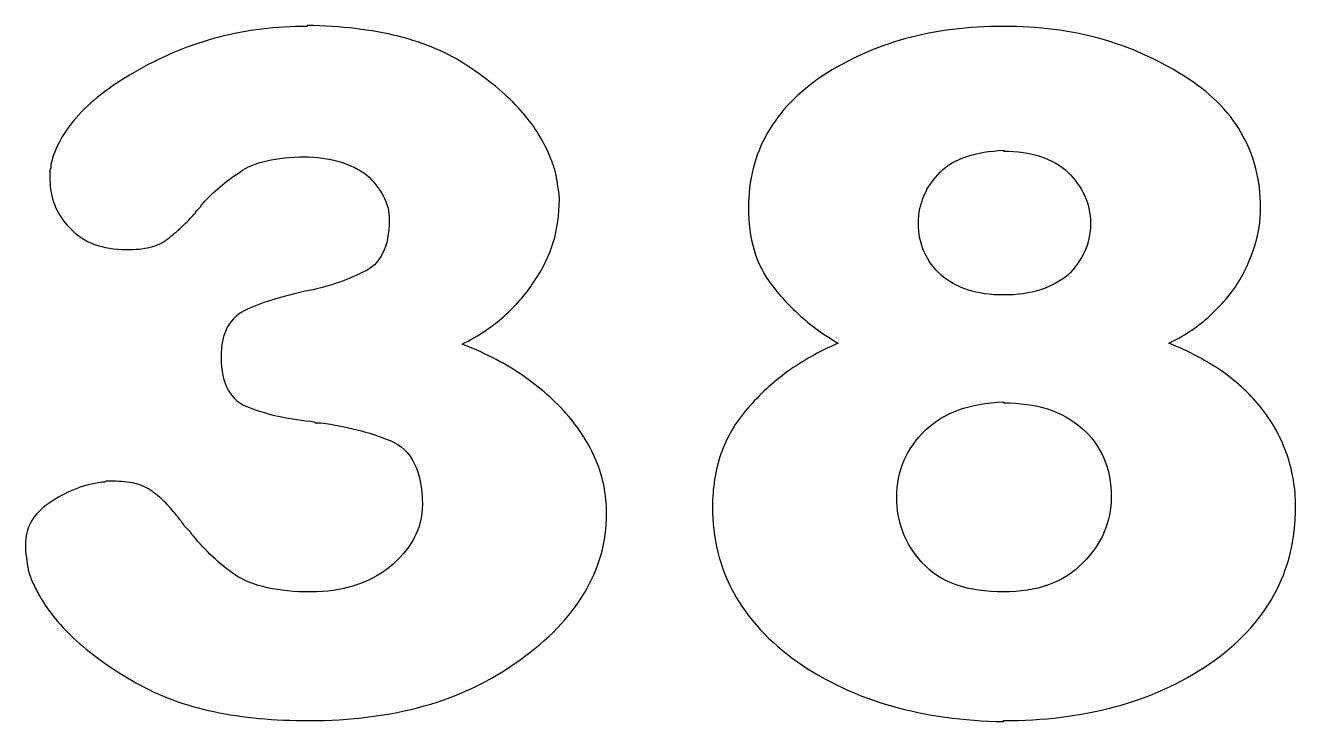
# Model space of a CAD drawing. Header units: millimetres. Extents: x -847 to 848, y -600 to 600.
# Drawn here: x -846.98 to -826.12, y 333.36 to 344.79 of the extents above; entities that cross this region are included whole.
import ezdxf

# ---------------------------------------------------------------- set-up
doc = ezdxf.new("R2010")
doc.units = ezdxf.units.MM
doc.header["$MEASUREMENT"] = 0

msp = doc.modelspace()

# ---------------------------------------------------------------- linework, layer by layer
at = {"color": 250}
for points, knots in [([(-842.3559, 344.7879), (-841.7971, 344.7775), (-841.2978, 344.718), (-840.858, 344.6094), (-840.858, 344.6094), (-840.4182, 344.5007), (-840.0379, 344.3377), (-839.7171, 344.1204), (-839.7171, 344.1204), (-839.386, 343.9031), (-839.1118, 343.678), (-838.8944, 343.4452), (-838.8944, 343.4452), (-838.6771, 343.2124), (-838.5116, 342.9666), (-838.3977, 342.7079), (-838.3977, 342.7079), (-838.3667, 342.6355), (-838.3382, 342.5656), (-838.3124, 342.4983), (-838.3124, 342.4983), (-838.2865, 342.4311), (-838.2684, 342.3664), (-838.258, 342.3043), (-838.258, 342.3043), (-838.258, 342.2836), (-838.2554, 342.2629), (-838.2503, 342.2422), (-838.2503, 342.2422), (-838.2451, 342.2215), (-838.2425, 342.2008), (-838.2425, 342.1801), (-838.2425, 342.1801), (-838.2322, 342.1388), (-838.2244, 342.0974), (-838.2192, 342.056), (-838.2192, 342.056), (-838.2141, 342.0146), (-838.2115, 341.9732), (-838.2115, 341.9318), (-838.2115, 341.9318), (-838.2115, 341.6834), (-838.2451, 341.448), (-838.3124, 341.2255), (-838.3124, 341.2255), (-838.3796, 341.003), (-838.4857, 340.7883), (-838.6306, 340.5814), (-838.6306, 340.5814), (-838.7651, 340.3744), (-838.9281, 340.1855), (-839.1195, 340.0148), (-839.1195, 340.0148), (-839.311, 339.8441), (-839.5412, 339.6914), (-839.8103, 339.5569), (-839.8103, 339.5569), (-839.4584, 339.4224), (-839.1428, 339.262), (-838.8634, 339.0757), (-838.8634, 339.0757), (-838.584, 338.8894), (-838.3305, 338.6721), (-838.1028, 338.4238), (-838.1028, 338.4238), (-837.8855, 338.1754), (-837.7199, 337.9141), (-837.6061, 337.6399), (-837.6061, 337.6399), (-837.4923, 337.3657), (-837.4354, 337.0785), (-837.4354, 336.7784), (-837.4354, 336.7784), (-837.4354, 336.3128), (-837.557, 335.8781), (-837.8001, 335.4746), (-837.8001, 335.4746), (-838.0433, 335.071), (-838.3977, 334.7036), (-838.8634, 334.3725), (-838.8634, 334.3725), (-839.3291, 334.031), (-839.8516, 333.78), (-840.4311, 333.6196), (-840.4311, 333.6196), (-841.0106, 333.4593), (-841.6419, 333.3791), (-842.3249, 333.3791), (-842.3249, 333.3791), (-842.894, 333.3791), (-843.414, 333.4282), (-843.8848, 333.5265), (-843.8848, 333.5265), (-844.3557, 333.6248), (-844.7825, 333.7826), (-845.1654, 333.9999), (-845.1654, 333.9999), (-845.5483, 334.2173), (-845.8717, 334.4449), (-846.1356, 334.6829), (-846.1356, 334.6829), (-846.3994, 334.9209), (-846.6038, 335.1693), (-846.7487, 335.428), (-846.7487, 335.428), (-846.7901, 335.5004), (-846.8263, 335.5703), (-846.8573, 335.6375), (-846.8573, 335.6375), (-846.8884, 335.7048), (-846.9142, 335.7746), (-846.9349, 335.8471), (-846.9349, 335.8471), (-846.9453, 335.9195), (-846.9556, 335.9894), (-846.966, 336.0566), (-846.966, 336.0566), (-846.9763, 336.1239), (-846.9815, 336.1937), (-846.9815, 336.2662), (-846.9815, 336.2662), (-846.9815, 336.4007), (-846.9505, 336.5249), (-846.8884, 336.6387), (-846.8884, 336.6387), (-846.8263, 336.7525), (-846.728, 336.856), (-846.5935, 336.9492), (-846.5935, 336.9492), (-846.4589, 337.0423), (-846.3192, 337.1173), (-846.1744, 337.1742), (-846.1744, 337.1742), (-846.0295, 337.2311), (-845.8794, 337.27), (-845.7242, 337.2907), (-845.7242, 337.2907), (-845.7139, 337.2907), (-845.7035, 337.2907), (-845.6932, 337.2907), (-845.6932, 337.2907), (-845.6828, 337.2907), (-845.6725, 337.2958), (-845.6621, 337.3062), (-845.6621, 337.3062), (-845.6621, 337.3062), (-845.657, 337.3062), (-845.6466, 337.3062), (-845.6466, 337.3062), (-845.6363, 337.3062), (-845.6259, 337.3062), (-845.6156, 337.3062), (-845.6156, 337.3062), (-845.6052, 337.3062), (-845.5949, 337.3062), (-845.5845, 337.3062), (-845.5845, 337.3062), (-845.5742, 337.3062), (-845.5638, 337.3062), (-845.5535, 337.3062), (-845.5535, 337.3062), (-845.5431, 337.3062), (-845.5328, 337.3062), (-845.5224, 337.3062), (-845.5224, 337.3062), (-845.5121, 337.3062), (-845.5017, 337.3062), (-845.4914, 337.3062), (-845.4914, 337.3062), (-845.3672, 337.3062), (-845.2508, 337.2907), (-845.1421, 337.2596), (-845.1421, 337.2596), (-845.0335, 337.2286), (-844.9429, 337.182), (-844.8705, 337.1199), (-844.8705, 337.1199), (-844.7877, 337.0578), (-844.7127, 336.9906), (-844.6454, 336.9181), (-844.6454, 336.9181), (-844.5782, 336.8457), (-844.5135, 336.7681), (-844.4514, 336.6853), (-844.4514, 336.6853), (-844.441, 336.6749), (-844.4307, 336.662), (-844.4203, 336.6465), (-844.4203, 336.6465), (-844.41, 336.631), (-844.3997, 336.618), (-844.3893, 336.6077), (-844.3893, 336.6077), (-844.379, 336.587), (-844.3686, 336.5715), (-844.3583, 336.5611), (-844.3583, 336.5611), (-844.3479, 336.5508), (-844.3376, 336.5404), (-844.3272, 336.5301), (-844.3272, 336.5301), (-844.3169, 336.5197), (-844.3065, 336.5094), (-844.2962, 336.499), (-844.2962, 336.499), (-844.2858, 336.4887), (-844.2755, 336.4783), (-844.2651, 336.468), (-844.2651, 336.468), (-844.2651, 336.4576), (-844.26, 336.4473), (-844.2496, 336.4369), (-844.2496, 336.4369), (-844.2393, 336.4266), (-844.2289, 336.4162), (-844.2186, 336.4059), (-844.2186, 336.4059), (-844.1254, 336.2921), (-844.0219, 336.1808), (-843.9081, 336.0722), (-843.9081, 336.0722), (-843.7943, 335.9635), (-843.6701, 335.8626), (-843.5356, 335.7695), (-843.5356, 335.7695), (-843.3907, 335.6763), (-843.2148, 335.6065), (-843.0078, 335.5599), (-843.0078, 335.5599), (-842.8009, 335.5134), (-842.5629, 335.4901), (-842.2938, 335.4901), (-842.2938, 335.4901), (-842.0351, 335.4901), (-841.7997, 335.5237), (-841.5875, 335.591), (-841.5875, 335.591), (-841.3754, 335.6582), (-841.1814, 335.7591), (-841.0055, 335.8937), (-841.0055, 335.8937), (-840.8295, 336.0385), (-840.695, 336.1963), (-840.6019, 336.3671), (-840.6019, 336.3671), (-840.5088, 336.5378), (-840.4622, 336.7267), (-840.4622, 336.9336), (-840.4622, 336.9336), (-840.4622, 337.2027), (-840.5062, 337.4252), (-840.5941, 337.6011), (-840.5941, 337.6011), (-840.6821, 337.777), (-840.814, 337.9012), (-840.9899, 337.9736), (-840.9899, 337.9736), (-841.1659, 338.0461), (-841.347, 338.1056), (-841.5332, 338.1521), (-841.5332, 338.1521), (-841.7195, 338.1987), (-841.9161, 338.2375), (-842.1231, 338.2685), (-842.1231, 338.2685), (-842.1334, 338.2685), (-842.1412, 338.2685), (-842.1463, 338.2685), (-842.1463, 338.2685), (-842.1515, 338.2685), (-842.1541, 338.2685), (-842.1541, 338.2685), (-842.1541, 338.2685), (-842.1645, 338.2685), (-842.1722, 338.2685), (-842.1774, 338.2685), (-842.1774, 338.2685), (-842.1826, 338.2685), (-842.1903, 338.2685), (-842.2007, 338.2685), (-842.2007, 338.2685), (-842.211, 338.2685), (-842.2188, 338.2685), (-842.224, 338.2685), (-842.224, 338.2685), (-842.2291, 338.2685), (-842.2317, 338.2737), (-842.2317, 338.2841), (-842.2317, 338.2841), (-842.4283, 338.3048), (-842.6172, 338.3332), (-842.7983, 338.3694), (-842.7983, 338.3694), (-842.9794, 338.4057), (-843.1475, 338.4548), (-843.3028, 338.5169), (-843.3028, 338.5169), (-843.458, 338.5686), (-843.5744, 338.6644), (-843.652, 338.8041), (-843.652, 338.8041), (-843.7296, 338.9438), (-843.7684, 339.1223), (-843.7684, 339.3396), (-843.7684, 339.3396), (-843.7684, 339.5465), (-843.7322, 339.7147), (-843.6598, 339.8441), (-843.6598, 339.8441), (-843.5873, 339.9734), (-843.4787, 340.0691), (-843.3338, 340.1312), (-843.3338, 340.1312), (-843.1993, 340.1933), (-843.0518, 340.2476), (-842.8914, 340.2942), (-842.8914, 340.2942), (-842.731, 340.3408), (-842.5629, 340.3847), (-842.3869, 340.4261), (-842.3869, 340.4261), (-842.211, 340.4572), (-842.0455, 340.4986), (-841.8902, 340.5503), (-841.8902, 340.5503), (-841.735, 340.6021), (-841.585, 340.6641), (-841.4401, 340.7366), (-841.4401, 340.7366), (-841.2952, 340.7987), (-841.1866, 340.9021), (-841.1141, 341.047), (-841.1141, 341.047), (-841.0417, 341.1919), (-841.0055, 341.373), (-841.0055, 341.5903), (-841.0055, 341.5903), (-841.0055, 341.7352), (-841.0391, 341.8697), (-841.1064, 341.9939), (-841.1064, 341.9939), (-841.1736, 342.1181), (-841.2642, 342.2319), (-841.378, 342.3354), (-841.378, 342.3354), (-841.5022, 342.4285), (-841.6522, 342.5009), (-841.8281, 342.5527), (-841.8281, 342.5527), (-842.0041, 342.6044), (-842.1955, 342.6303), (-842.4025, 342.6303), (-842.4025, 342.6303), (-842.6301, 342.6303), (-842.8345, 342.6096), (-843.0156, 342.5682), (-843.0156, 342.5682), (-843.1967, 342.5268), (-843.3441, 342.4647), (-843.458, 342.3819), (-843.458, 342.3819), (-843.5718, 342.3095), (-843.6805, 342.2293), (-843.7839, 342.1413), (-843.7839, 342.1413), (-843.8874, 342.0534), (-843.9806, 341.9628), (-844.0633, 341.8697), (-844.0633, 341.8697), (-844.0737, 341.8594), (-844.0814, 341.8516), (-844.0866, 341.8464), (-844.0866, 341.8464), (-844.0918, 341.8412), (-844.0944, 341.8335), (-844.0944, 341.8231), (-844.0944, 341.8231), (-844.1047, 341.8128), (-844.1125, 341.805), (-844.1177, 341.7998), (-844.1177, 341.7998), (-844.1228, 341.7947), (-844.1306, 341.7869), (-844.1409, 341.7766), (-844.1409, 341.7766), (-844.1513, 341.7662), (-844.1616, 341.7559), (-844.172, 341.7455), (-844.172, 341.7455), (-844.1823, 341.7352), (-844.1875, 341.7248), (-844.1875, 341.7145), (-844.1875, 341.7145), (-844.26, 341.6317), (-844.335, 341.5541), (-844.4126, 341.4816), (-844.4126, 341.4816), (-844.4902, 341.4092), (-844.5704, 341.3419), (-844.6532, 341.2799), (-844.6532, 341.2799), (-844.7256, 341.2178), (-844.8188, 341.1738), (-844.9326, 341.1479), (-844.9326, 341.1479), (-845.0464, 341.122), (-845.1758, 341.1091), (-845.3206, 341.1091), (-845.3206, 341.1091), (-845.5173, 341.1091), (-845.6932, 341.1376), (-845.8484, 341.1945), (-845.8484, 341.1945), (-846.0036, 341.2514), (-846.1381, 341.3419), (-846.252, 341.4661), (-846.252, 341.4661), (-846.3658, 341.58), (-846.4486, 341.7041), (-846.5003, 341.8387), (-846.5003, 341.8387), (-846.5521, 341.9732), (-846.5779, 342.1129), (-846.5779, 342.2578), (-846.5779, 342.2578), (-846.5779, 342.2785), (-846.5779, 342.2991), (-846.5779, 342.3198), (-846.5779, 342.3198), (-846.5779, 342.3405), (-846.5779, 342.3612), (-846.5779, 342.3819), (-846.5779, 342.3819), (-846.5779, 342.3923), (-846.5779, 342.4026), (-846.5779, 342.413), (-846.5779, 342.413), (-846.5779, 342.4233), (-846.5728, 342.4337), (-846.5624, 342.444), (-846.5624, 342.444), (-846.5624, 342.4544), (-846.5624, 342.4647), (-846.5624, 342.4751), (-846.5624, 342.4751), (-846.5624, 342.4854), (-846.5624, 342.4958), (-846.5624, 342.5061), (-846.5624, 342.5061), (-846.5003, 342.7855), (-846.3477, 343.0571), (-846.1045, 343.321), (-846.1045, 343.321), (-845.8613, 343.5849), (-845.5328, 343.8307), (-845.1188, 344.0583), (-845.1188, 344.0583), (-844.7049, 344.2963), (-844.2677, 344.4748), (-843.8072, 344.5938), (-843.8072, 344.5938), (-843.3467, 344.7128), (-842.863, 344.7724), (-842.3559, 344.7724), (-842.3559, 344.7724), (-842.3559, 344.7724), (-842.3559, 344.7879), (-842.3559, 344.7879)], [0, 0, 0, 0, 0.008547, 0.008547, 0.008547, 0.008547, 0.017094, 0.017094, 0.017094, 0.017094, 0.025641, 0.025641, 0.025641, 0.025641, 0.034188, 0.034188, 0.034188, 0.034188, 0.042735, 0.042735, 0.042735, 0.042735, 0.0512821, 0.0512821, 0.0512821, 0.0512821, 0.0598291, 0.0598291, 0.0598291, 0.0598291, 0.0683761, 0.0683761, 0.0683761, 0.0683761, 0.0769231, 0.0769231, 0.0769231, 0.0769231, 0.0854701, 0.0854701, 0.0854701, 0.0854701, 0.0940171, 0.0940171, 0.0940171, 0.0940171, 0.1025641, 0.1025641, 0.1025641, 0.1025641, 0.1111111, 0.1111111, 0.1111111, 0.1111111, 0.1196581, 0.1196581, 0.1196581, 0.1196581, 0.1282051, 0.1282051, 0.1282051, 0.1282051, 0.1367521, 0.1367521, 0.1367521, 0.1367521, 0.1452991, 0.1452991, 0.1452991, 0.1452991, 0.1538462, 0.1538462, 0.1538462, 0.1538462, 0.1623932, 0.1623932, 0.1623932, 0.1623932, 0.1709402, 0.1709402, 0.1709402, 0.1709402, 0.1794872, 0.1794872, 0.1794872, 0.1794872, 0.1880342, 0.1880342, 0.1880342, 0.1880342, 0.1965812, 0.1965812, 0.1965812, 0.1965812, 0.2051282, 0.2051282, 0.2051282, 0.2051282, 0.2136752, 0.2136752, 0.2136752, 0.2136752, 0.2222222, 0.2222222, 0.2222222, 0.2222222, 0.2307692, 0.2307692, 0.2307692, 0.2307692, 0.2393162, 0.2393162, 0.2393162, 0.2393162, 0.2478632, 0.2478632, 0.2478632, 0.2478632, 0.2564103, 0.2564103, 0.2564103, 0.2564103, 0.2649573, 0.2649573, 0.2649573, 0.2649573, 0.2735043, 0.2735043, 0.2735043, 0.2735043, 0.2820513, 0.2820513, 0.2820513, 0.2820513, 0.2905983, 0.2905983, 0.2905983, 0.2905983, 0.2991453, 0.2991453, 0.2991453, 0.2991453, 0.3076923, 0.3076923, 0.3076923, 0.3076923, 0.3162393, 0.3162393, 0.3162393, 0.3162393, 0.3247863, 0.3247863, 0.3247863, 0.3247863, 0.3333333, 0.3333333, 0.3333333, 0.3333333, 0.3418803, 0.3418803, 0.3418803, 0.3418803, 0.3504274, 0.3504274, 0.3504274, 0.3504274, 0.3589744, 0.3589744, 0.3589744, 0.3589744, 0.3675214, 0.3675214, 0.3675214, 0.3675214, 0.3760684, 0.3760684, 0.3760684, 0.3760684, 0.3846154, 0.3846154, 0.3846154, 0.3846154, 0.3931624, 0.3931624, 0.3931624, 0.3931624, 0.4017094, 0.4017094, 0.4017094, 0.4017094, 0.4102564, 0.4102564, 0.4102564, 0.4102564, 0.4188034, 0.4188034, 0.4188034, 0.4188034, 0.4273504, 0.4273504, 0.4273504, 0.4273504, 0.4358974, 0.4358974, 0.4358974, 0.4358974, 0.4444444, 0.4444444, 0.4444444, 0.4444444, 0.4529915, 0.4529915, 0.4529915, 0.4529915, 0.4615385, 0.4615385, 0.4615385, 0.4615385, 0.4700855, 0.4700855, 0.4700855, 0.4700855, 0.4786325, 0.4786325, 0.4786325, 0.4786325, 0.4871795, 0.4871795, 0.4871795, 0.4871795, 0.4957265, 0.4957265, 0.4957265, 0.4957265, 0.5042735, 0.5042735, 0.5042735, 0.5042735, 0.5128205, 0.5128205, 0.5128205, 0.5128205, 0.5213675, 0.5213675, 0.5213675, 0.5213675, 0.5299145, 0.5299145, 0.5299145, 0.5299145, 0.5384615, 0.5384615, 0.5384615, 0.5384615, 0.5470085, 0.5470085, 0.5470085, 0.5470085, 0.5555556, 0.5555556, 0.5555556, 0.5555556, 0.5641026, 0.5641026, 0.5641026, 0.5641026, 0.5726496, 0.5726496, 0.5726496, 0.5726496, 0.5811966, 0.5811966, 0.5811966, 0.5811966, 0.5897436, 0.5897436, 0.5897436, 0.5897436, 0.5982906, 0.5982906, 0.5982906, 0.5982906, 0.6068376, 0.6068376, 0.6068376, 0.6068376, 0.6153846, 0.6153846, 0.6153846, 0.6153846, 0.6239316, 0.6239316, 0.6239316, 0.6239316, 0.6324786, 0.6324786, 0.6324786, 0.6324786, 0.6410256, 0.6410256, 0.6410256, 0.6410256, 0.6495726, 0.6495726, 0.6495726, 0.6495726, 0.6581197, 0.6581197, 0.6581197, 0.6581197, 0.6666667, 0.6666667, 0.6666667, 0.6666667, 0.6752137, 0.6752137, 0.6752137, 0.6752137, 0.6837607, 0.6837607, 0.6837607, 0.6837607, 0.6923077, 0.6923077, 0.6923077, 0.6923077, 0.7008547, 0.7008547, 0.7008547, 0.7008547, 0.7094017, 0.7094017, 0.7094017, 0.7094017, 0.7179487, 0.7179487, 0.7179487, 0.7179487, 0.7264957, 0.7264957, 0.7264957, 0.7264957, 0.7350427, 0.7350427, 0.7350427, 0.7350427, 0.7435897, 0.7435897, 0.7435897, 0.7435897, 0.7521368, 0.7521368, 0.7521368, 0.7521368, 0.7606838, 0.7606838, 0.7606838, 0.7606838, 0.7692308, 0.7692308, 0.7692308, 0.7692308, 0.7777778, 0.7777778, 0.7777778, 0.7777778, 0.7863248, 0.7863248, 0.7863248, 0.7863248, 0.7948718, 0.7948718, 0.7948718, 0.7948718, 0.8034188, 0.8034188, 0.8034188, 0.8034188, 0.8119658, 0.8119658, 0.8119658, 0.8119658, 0.8205128, 0.8205128, 0.8205128, 0.8205128, 0.8290598, 0.8290598, 0.8290598, 0.8290598, 0.8376068, 0.8376068, 0.8376068, 0.8376068, 0.8461538, 0.8461538, 0.8461538, 0.8461538, 0.8547009, 0.8547009, 0.8547009, 0.8547009, 0.8632479, 0.8632479, 0.8632479, 0.8632479, 0.8717949, 0.8717949, 0.8717949, 0.8717949, 0.8803419, 0.8803419, 0.8803419, 0.8803419, 0.8888889, 0.8888889, 0.8888889, 0.8888889, 0.8974359, 0.8974359, 0.8974359, 0.8974359, 0.9059829, 0.9059829, 0.9059829, 0.9059829, 0.9145299, 0.9145299, 0.9145299, 0.9145299, 0.9230769, 0.9230769, 0.9230769, 0.9230769, 0.9316239, 0.9316239, 0.9316239, 0.9316239, 0.9401709, 0.9401709, 0.9401709, 0.9401709, 0.9487179, 0.9487179, 0.9487179, 0.9487179, 0.957265, 0.957265, 0.957265, 0.957265, 0.965812, 0.965812, 0.965812, 0.965812, 0.974359, 0.974359, 0.974359, 0.974359, 0.982906, 0.982906, 0.982906, 0.982906, 0.991453, 0.991453, 0.991453, 0.991453, 1, 1, 1, 1]), ([(-830.9161, 333.3635), (-831.5783, 333.3739), (-832.1915, 333.4593), (-832.7554, 333.6196), (-832.7554, 333.6196), (-833.3194, 333.78), (-833.8342, 334.0206), (-834.2999, 334.3414), (-834.2999, 334.3414), (-834.7656, 334.6726), (-835.1148, 335.0503), (-835.3476, 335.4746), (-835.3476, 335.4746), (-835.5805, 335.8988), (-835.6969, 336.3697), (-835.6969, 336.8871), (-835.6969, 336.8871), (-835.6969, 337.1975), (-835.6503, 337.4873), (-835.5572, 337.7563), (-835.5572, 337.7563), (-835.4641, 338.0254), (-835.3192, 338.2737), (-835.1226, 338.5014), (-835.1226, 338.5014), (-834.926, 338.729), (-834.7061, 338.9308), (-834.4629, 339.1067), (-834.4629, 339.1067), (-834.2197, 339.2827), (-833.9429, 339.4379), (-833.6324, 339.5724), (-833.6324, 339.5724), (-833.8601, 339.7069), (-834.0619, 339.8518), (-834.2378, 340.007), (-834.2378, 340.007), (-834.4137, 340.1623), (-834.5741, 340.333), (-834.719, 340.5193), (-834.719, 340.5193), (-834.8535, 340.6952), (-834.9518, 340.8892), (-835.0139, 341.1013), (-835.0139, 341.1013), (-835.076, 341.3135), (-835.107, 341.5437), (-835.107, 341.7921), (-835.107, 341.7921), (-835.107, 342.2474), (-835.0036, 342.6562), (-834.7966, 343.0183), (-834.7966, 343.0183), (-834.5896, 343.3805), (-834.2844, 343.6961), (-833.8808, 343.9652), (-833.8808, 343.9652), (-833.4669, 344.2342), (-833.0141, 344.436), (-832.5226, 344.5706), (-832.5226, 344.5706), (-832.0311, 344.7051), (-831.4955, 344.7724), (-830.9161, 344.7724), (-830.9161, 344.7724), (-830.3469, 344.7724), (-829.8192, 344.7051), (-829.3328, 344.5706), (-829.3328, 344.5706), (-828.8464, 344.436), (-828.3911, 344.2342), (-827.9668, 343.9652), (-827.9668, 343.9652), (-827.5426, 343.7065), (-827.2244, 343.3935), (-827.0122, 343.0261), (-827.0122, 343.0261), (-826.8001, 342.6587), (-826.694, 342.2474), (-826.694, 341.7921), (-826.694, 341.7921), (-826.694, 341.5748), (-826.7276, 341.3626), (-826.7949, 341.1557), (-826.7949, 341.1557), (-826.8622, 340.9487), (-826.9579, 340.7418), (-827.0821, 340.5348), (-827.0821, 340.5348), (-827.2166, 340.3382), (-827.377, 340.1571), (-827.5633, 339.9915), (-827.5633, 339.9915), (-827.7495, 339.8259), (-827.9617, 339.6862), (-828.1997, 339.5724), (-828.1997, 339.5724), (-827.8685, 339.4379), (-827.5762, 339.2827), (-827.3227, 339.1067), (-827.3227, 339.1067), (-827.0691, 338.9308), (-826.8492, 338.7239), (-826.663, 338.4859), (-826.663, 338.4859), (-826.4871, 338.2582), (-826.3525, 338.0098), (-826.2594, 337.7408), (-826.2594, 337.7408), (-826.1663, 337.4717), (-826.1197, 337.1872), (-826.1197, 336.8871), (-826.1197, 336.8871), (-826.1197, 336.349), (-826.2387, 335.8652), (-826.4767, 335.4357), (-826.4767, 335.4357), (-826.7147, 335.0063), (-827.0665, 334.6312), (-827.5322, 334.3104), (-827.5322, 334.3104), (-828.0082, 333.9896), (-828.5282, 333.7542), (-829.0922, 333.6041), (-829.0922, 333.6041), (-829.6562, 333.4541), (-830.2641, 333.3791), (-830.9161, 333.3791), (-830.9161, 333.3791), (-830.9161, 333.3791), (-830.9161, 333.3635), (-830.9161, 333.3635)], [0, 0, 0, 0, 0.030303, 0.030303, 0.030303, 0.030303, 0.0606061, 0.0606061, 0.0606061, 0.0606061, 0.0909091, 0.0909091, 0.0909091, 0.0909091, 0.1212121, 0.1212121, 0.1212121, 0.1212121, 0.1515152, 0.1515152, 0.1515152, 0.1515152, 0.1818182, 0.1818182, 0.1818182, 0.1818182, 0.2121212, 0.2121212, 0.2121212, 0.2121212, 0.2424242, 0.2424242, 0.2424242, 0.2424242, 0.2727273, 0.2727273, 0.2727273, 0.2727273, 0.3030303, 0.3030303, 0.3030303, 0.3030303, 0.3333333, 0.3333333, 0.3333333, 0.3333333, 0.3636364, 0.3636364, 0.3636364, 0.3636364, 0.3939394, 0.3939394, 0.3939394, 0.3939394, 0.4242424, 0.4242424, 0.4242424, 0.4242424, 0.4545455, 0.4545455, 0.4545455, 0.4545455, 0.4848485, 0.4848485, 0.4848485, 0.4848485, 0.5151515, 0.5151515, 0.5151515, 0.5151515, 0.5454545, 0.5454545, 0.5454545, 0.5454545, 0.5757576, 0.5757576, 0.5757576, 0.5757576, 0.6060606, 0.6060606, 0.6060606, 0.6060606, 0.6363636, 0.6363636, 0.6363636, 0.6363636, 0.6666667, 0.6666667, 0.6666667, 0.6666667, 0.6969697, 0.6969697, 0.6969697, 0.6969697, 0.7272727, 0.7272727, 0.7272727, 0.7272727, 0.7575758, 0.7575758, 0.7575758, 0.7575758, 0.7878788, 0.7878788, 0.7878788, 0.7878788, 0.8181818, 0.8181818, 0.8181818, 0.8181818, 0.8484848, 0.8484848, 0.8484848, 0.8484848, 0.8787879, 0.8787879, 0.8787879, 0.8787879, 0.9090909, 0.9090909, 0.9090909, 0.9090909, 0.9393939, 0.9393939, 0.9393939, 0.9393939, 0.969697, 0.969697, 0.969697, 0.969697, 1, 1, 1, 1]), ([(-830.9161, 342.7389), (-831.1437, 342.7286), (-831.3455, 342.695), (-831.5214, 342.638), (-831.5214, 342.638), (-831.6973, 342.5811), (-831.8422, 342.4958), (-831.956, 342.3819), (-831.956, 342.3819), (-832.0699, 342.2681), (-832.1578, 342.1413), (-832.2199, 342.0016), (-832.2199, 342.0016), (-832.282, 341.8619), (-832.3131, 341.7093), (-832.3131, 341.5437), (-832.3131, 341.5437), (-832.3131, 341.3678), (-832.282, 341.21), (-832.2199, 341.0703), (-832.2199, 341.0703), (-832.1578, 340.9306), (-832.0647, 340.8038), (-831.9405, 340.69), (-831.9405, 340.69), (-831.8267, 340.5865), (-831.6818, 340.5063), (-831.5059, 340.4494), (-831.5059, 340.4494), (-831.33, 340.3925), (-831.1334, 340.364), (-830.9161, 340.364), (-830.9161, 340.364), (-830.6884, 340.364), (-830.4866, 340.3925), (-830.3107, 340.4494), (-830.3107, 340.4494), (-830.1348, 340.5063), (-829.9847, 340.5865), (-829.8605, 340.69), (-829.8605, 340.69), (-829.7467, 340.8038), (-829.6562, 340.9306), (-829.5889, 341.0703), (-829.5889, 341.0703), (-829.5216, 341.21), (-829.488, 341.3678), (-829.488, 341.5437), (-829.488, 341.5437), (-829.488, 341.7093), (-829.5216, 341.8619), (-829.5889, 342.0016), (-829.5889, 342.0016), (-829.6562, 342.1413), (-829.7467, 342.2681), (-829.8605, 342.3819), (-829.8605, 342.3819), (-829.9847, 342.4958), (-830.1348, 342.5811), (-830.3107, 342.638), (-830.3107, 342.638), (-830.4866, 342.695), (-830.6884, 342.7234), (-830.9161, 342.7234), (-830.9161, 342.7234), (-830.9161, 342.7234), (-830.9161, 342.7389), (-830.9161, 342.7389)], [0, 0, 0, 0, 0.0588235, 0.0588235, 0.0588235, 0.0588235, 0.1176471, 0.1176471, 0.1176471, 0.1176471, 0.1764706, 0.1764706, 0.1764706, 0.1764706, 0.2352941, 0.2352941, 0.2352941, 0.2352941, 0.2941176, 0.2941176, 0.2941176, 0.2941176, 0.3529412, 0.3529412, 0.3529412, 0.3529412, 0.4117647, 0.4117647, 0.4117647, 0.4117647, 0.4705882, 0.4705882, 0.4705882, 0.4705882, 0.5294118, 0.5294118, 0.5294118, 0.5294118, 0.5882353, 0.5882353, 0.5882353, 0.5882353, 0.6470588, 0.6470588, 0.6470588, 0.6470588, 0.7058824, 0.7058824, 0.7058824, 0.7058824, 0.7647059, 0.7647059, 0.7647059, 0.7647059, 0.8235294, 0.8235294, 0.8235294, 0.8235294, 0.8823529, 0.8823529, 0.8823529, 0.8823529, 0.9411765, 0.9411765, 0.9411765, 0.9411765, 1, 1, 1, 1]), ([(-830.9161, 338.61), (-831.1955, 338.5997), (-831.4412, 338.5557), (-831.6534, 338.4781), (-831.6534, 338.4781), (-831.8655, 338.4005), (-832.0492, 338.2892), (-832.2044, 338.1444), (-832.2044, 338.1444), (-832.3596, 337.9891), (-832.476, 337.821), (-832.5536, 337.6399), (-832.5536, 337.6399), (-832.6313, 337.4588), (-832.6701, 337.2596), (-832.6701, 337.0423), (-832.6701, 337.0423), (-832.6701, 336.8457), (-832.6364, 336.6568), (-832.5692, 336.4757), (-832.5692, 336.4757), (-832.5019, 336.2946), (-832.3958, 336.1265), (-832.251, 335.9713), (-832.251, 335.9713), (-832.1061, 335.8057), (-831.9198, 335.6841), (-831.6922, 335.6065), (-831.6922, 335.6065), (-831.4645, 335.5289), (-831.2058, 335.4901), (-830.9161, 335.4901), (-830.9161, 335.4901), (-830.647, 335.4901), (-830.4012, 335.5289), (-830.1787, 335.6065), (-830.1787, 335.6065), (-829.9563, 335.6841), (-829.7674, 335.8057), (-829.6122, 335.9713), (-829.6122, 335.9713), (-829.457, 336.1265), (-829.3405, 336.2946), (-829.2629, 336.4757), (-829.2629, 336.4757), (-829.1853, 336.6568), (-829.1465, 336.8457), (-829.1465, 337.0423), (-829.1465, 337.0423), (-829.1465, 337.2803), (-829.1879, 337.495), (-829.2707, 337.6865), (-829.2707, 337.6865), (-829.3535, 337.8779), (-829.4725, 338.0409), (-829.6277, 338.1754), (-829.6277, 338.1754), (-829.7933, 338.3203), (-829.9821, 338.4264), (-830.1943, 338.4936), (-830.1943, 338.4936), (-830.4064, 338.5609), (-830.647, 338.5945), (-830.9161, 338.5945), (-830.9161, 338.5945), (-830.9161, 338.5945), (-830.9161, 338.61), (-830.9161, 338.61)], [0, 0, 0, 0, 0.0588235, 0.0588235, 0.0588235, 0.0588235, 0.1176471, 0.1176471, 0.1176471, 0.1176471, 0.1764706, 0.1764706, 0.1764706, 0.1764706, 0.2352941, 0.2352941, 0.2352941, 0.2352941, 0.2941176, 0.2941176, 0.2941176, 0.2941176, 0.3529412, 0.3529412, 0.3529412, 0.3529412, 0.4117647, 0.4117647, 0.4117647, 0.4117647, 0.4705882, 0.4705882, 0.4705882, 0.4705882, 0.5294118, 0.5294118, 0.5294118, 0.5294118, 0.5882353, 0.5882353, 0.5882353, 0.5882353, 0.6470588, 0.6470588, 0.6470588, 0.6470588, 0.7058824, 0.7058824, 0.7058824, 0.7058824, 0.7647059, 0.7647059, 0.7647059, 0.7647059, 0.8235294, 0.8235294, 0.8235294, 0.8235294, 0.8823529, 0.8823529, 0.8823529, 0.8823529, 0.9411765, 0.9411765, 0.9411765, 0.9411765, 1, 1, 1, 1])]:
    msp.add_open_spline(points, degree=3, knots=knots, dxfattribs=at)
at = {"color": 250, "lineweight": 5}
for points, knots in [([(-842.3559, 344.7879), (-841.7971, 344.7775), (-841.2978, 344.718), (-840.858, 344.6094), (-840.858, 344.6094), (-840.4182, 344.5007), (-840.0379, 344.3377), (-839.7171, 344.1204), (-839.7171, 344.1204), (-839.386, 343.9031), (-839.1118, 343.678), (-838.8944, 343.4452), (-838.8944, 343.4452), (-838.6771, 343.2124), (-838.5116, 342.9666), (-838.3977, 342.7079), (-838.3977, 342.7079), (-838.3667, 342.6355), (-838.3382, 342.5656), (-838.3124, 342.4983), (-838.3124, 342.4983), (-838.2865, 342.4311), (-838.2684, 342.3664), (-838.258, 342.3043), (-838.258, 342.3043), (-838.258, 342.2836), (-838.2554, 342.2629), (-838.2503, 342.2422), (-838.2503, 342.2422), (-838.2451, 342.2215), (-838.2425, 342.2008), (-838.2425, 342.1801), (-838.2425, 342.1801), (-838.2322, 342.1388), (-838.2244, 342.0974), (-838.2192, 342.056), (-838.2192, 342.056), (-838.2141, 342.0146), (-838.2115, 341.9732), (-838.2115, 341.9318), (-838.2115, 341.9318), (-838.2115, 341.6834), (-838.2451, 341.448), (-838.3124, 341.2255), (-838.3124, 341.2255), (-838.3796, 341.003), (-838.4857, 340.7883), (-838.6306, 340.5814), (-838.6306, 340.5814), (-838.7651, 340.3744), (-838.9281, 340.1855), (-839.1195, 340.0148), (-839.1195, 340.0148), (-839.311, 339.8441), (-839.5412, 339.6914), (-839.8103, 339.5569), (-839.8103, 339.5569), (-839.4584, 339.4224), (-839.1428, 339.262), (-838.8634, 339.0757), (-838.8634, 339.0757), (-838.584, 338.8894), (-838.3305, 338.6721), (-838.1028, 338.4238), (-838.1028, 338.4238), (-837.8855, 338.1754), (-837.7199, 337.9141), (-837.6061, 337.6399), (-837.6061, 337.6399), (-837.4923, 337.3657), (-837.4354, 337.0785), (-837.4354, 336.7784), (-837.4354, 336.7784), (-837.4354, 336.3128), (-837.557, 335.8781), (-837.8001, 335.4746), (-837.8001, 335.4746), (-838.0433, 335.071), (-838.3977, 334.7036), (-838.8634, 334.3725), (-838.8634, 334.3725), (-839.3291, 334.031), (-839.8516, 333.78), (-840.4311, 333.6196), (-840.4311, 333.6196), (-841.0106, 333.4593), (-841.6419, 333.3791), (-842.3249, 333.3791), (-842.3249, 333.3791), (-842.894, 333.3791), (-843.414, 333.4282), (-843.8848, 333.5265), (-843.8848, 333.5265), (-844.3557, 333.6248), (-844.7825, 333.7826), (-845.1654, 333.9999), (-845.1654, 333.9999), (-845.5483, 334.2173), (-845.8717, 334.4449), (-846.1356, 334.6829), (-846.1356, 334.6829), (-846.3994, 334.9209), (-846.6038, 335.1693), (-846.7487, 335.428), (-846.7487, 335.428), (-846.7901, 335.5004), (-846.8263, 335.5703), (-846.8573, 335.6375), (-846.8573, 335.6375), (-846.8884, 335.7048), (-846.9142, 335.7746), (-846.9349, 335.8471), (-846.9349, 335.8471), (-846.9453, 335.9195), (-846.9556, 335.9894), (-846.966, 336.0566), (-846.966, 336.0566), (-846.9763, 336.1239), (-846.9815, 336.1937), (-846.9815, 336.2662), (-846.9815, 336.2662), (-846.9815, 336.4007), (-846.9505, 336.5249), (-846.8884, 336.6387), (-846.8884, 336.6387), (-846.8263, 336.7525), (-846.728, 336.856), (-846.5935, 336.9492), (-846.5935, 336.9492), (-846.4589, 337.0423), (-846.3192, 337.1173), (-846.1744, 337.1742), (-846.1744, 337.1742), (-846.0295, 337.2311), (-845.8794, 337.27), (-845.7242, 337.2907), (-845.7242, 337.2907), (-845.7139, 337.2907), (-845.7035, 337.2907), (-845.6932, 337.2907), (-845.6932, 337.2907), (-845.6828, 337.2907), (-845.6725, 337.2958), (-845.6621, 337.3062), (-845.6621, 337.3062), (-845.6621, 337.3062), (-845.657, 337.3062), (-845.6466, 337.3062), (-845.6466, 337.3062), (-845.6363, 337.3062), (-845.6259, 337.3062), (-845.6156, 337.3062), (-845.6156, 337.3062), (-845.6052, 337.3062), (-845.5949, 337.3062), (-845.5845, 337.3062), (-845.5845, 337.3062), (-845.5742, 337.3062), (-845.5638, 337.3062), (-845.5535, 337.3062), (-845.5535, 337.3062), (-845.5431, 337.3062), (-845.5328, 337.3062), (-845.5224, 337.3062), (-845.5224, 337.3062), (-845.5121, 337.3062), (-845.5017, 337.3062), (-845.4914, 337.3062), (-845.4914, 337.3062), (-845.3672, 337.3062), (-845.2508, 337.2907), (-845.1421, 337.2596), (-845.1421, 337.2596), (-845.0335, 337.2286), (-844.9429, 337.182), (-844.8705, 337.1199), (-844.8705, 337.1199), (-844.7877, 337.0578), (-844.7127, 336.9906), (-844.6454, 336.9181), (-844.6454, 336.9181), (-844.5782, 336.8457), (-844.5135, 336.7681), (-844.4514, 336.6853), (-844.4514, 336.6853), (-844.441, 336.6749), (-844.4307, 336.662), (-844.4203, 336.6465), (-844.4203, 336.6465), (-844.41, 336.631), (-844.3997, 336.618), (-844.3893, 336.6077), (-844.3893, 336.6077), (-844.379, 336.587), (-844.3686, 336.5715), (-844.3583, 336.5611), (-844.3583, 336.5611), (-844.3479, 336.5508), (-844.3376, 336.5404), (-844.3272, 336.5301), (-844.3272, 336.5301), (-844.3169, 336.5197), (-844.3065, 336.5094), (-844.2962, 336.499), (-844.2962, 336.499), (-844.2858, 336.4887), (-844.2755, 336.4783), (-844.2651, 336.468), (-844.2651, 336.468), (-844.2651, 336.4576), (-844.26, 336.4473), (-844.2496, 336.4369), (-844.2496, 336.4369), (-844.2393, 336.4266), (-844.2289, 336.4162), (-844.2186, 336.4059), (-844.2186, 336.4059), (-844.1254, 336.2921), (-844.0219, 336.1808), (-843.9081, 336.0722), (-843.9081, 336.0722), (-843.7943, 335.9635), (-843.6701, 335.8626), (-843.5356, 335.7695), (-843.5356, 335.7695), (-843.3907, 335.6763), (-843.2148, 335.6065), (-843.0078, 335.5599), (-843.0078, 335.5599), (-842.8009, 335.5134), (-842.5629, 335.4901), (-842.2938, 335.4901), (-842.2938, 335.4901), (-842.0351, 335.4901), (-841.7997, 335.5237), (-841.5875, 335.591), (-841.5875, 335.591), (-841.3754, 335.6582), (-841.1814, 335.7591), (-841.0055, 335.8937), (-841.0055, 335.8937), (-840.8295, 336.0385), (-840.695, 336.1963), (-840.6019, 336.3671), (-840.6019, 336.3671), (-840.5088, 336.5378), (-840.4622, 336.7267), (-840.4622, 336.9336), (-840.4622, 336.9336), (-840.4622, 337.2027), (-840.5062, 337.4252), (-840.5941, 337.6011), (-840.5941, 337.6011), (-840.6821, 337.777), (-840.814, 337.9012), (-840.9899, 337.9736), (-840.9899, 337.9736), (-841.1659, 338.0461), (-841.347, 338.1056), (-841.5332, 338.1521), (-841.5332, 338.1521), (-841.7195, 338.1987), (-841.9161, 338.2375), (-842.1231, 338.2685), (-842.1231, 338.2685), (-842.1334, 338.2685), (-842.1412, 338.2685), (-842.1463, 338.2685), (-842.1463, 338.2685), (-842.1515, 338.2685), (-842.1541, 338.2685), (-842.1541, 338.2685), (-842.1541, 338.2685), (-842.1645, 338.2685), (-842.1722, 338.2685), (-842.1774, 338.2685), (-842.1774, 338.2685), (-842.1826, 338.2685), (-842.1903, 338.2685), (-842.2007, 338.2685), (-842.2007, 338.2685), (-842.211, 338.2685), (-842.2188, 338.2685), (-842.224, 338.2685), (-842.224, 338.2685), (-842.2291, 338.2685), (-842.2317, 338.2737), (-842.2317, 338.2841), (-842.2317, 338.2841), (-842.4283, 338.3048), (-842.6172, 338.3332), (-842.7983, 338.3694), (-842.7983, 338.3694), (-842.9794, 338.4057), (-843.1475, 338.4548), (-843.3028, 338.5169), (-843.3028, 338.5169), (-843.458, 338.5686), (-843.5744, 338.6644), (-843.652, 338.8041), (-843.652, 338.8041), (-843.7296, 338.9438), (-843.7684, 339.1223), (-843.7684, 339.3396), (-843.7684, 339.3396), (-843.7684, 339.5465), (-843.7322, 339.7147), (-843.6598, 339.8441), (-843.6598, 339.8441), (-843.5873, 339.9734), (-843.4787, 340.0691), (-843.3338, 340.1312), (-843.3338, 340.1312), (-843.1993, 340.1933), (-843.0518, 340.2476), (-842.8914, 340.2942), (-842.8914, 340.2942), (-842.731, 340.3408), (-842.5629, 340.3847), (-842.3869, 340.4261), (-842.3869, 340.4261), (-842.211, 340.4572), (-842.0455, 340.4986), (-841.8902, 340.5503), (-841.8902, 340.5503), (-841.735, 340.6021), (-841.585, 340.6641), (-841.4401, 340.7366), (-841.4401, 340.7366), (-841.2952, 340.7987), (-841.1866, 340.9021), (-841.1141, 341.047), (-841.1141, 341.047), (-841.0417, 341.1919), (-841.0055, 341.373), (-841.0055, 341.5903), (-841.0055, 341.5903), (-841.0055, 341.7352), (-841.0391, 341.8697), (-841.1064, 341.9939), (-841.1064, 341.9939), (-841.1736, 342.1181), (-841.2642, 342.2319), (-841.378, 342.3354), (-841.378, 342.3354), (-841.5022, 342.4285), (-841.6522, 342.5009), (-841.8281, 342.5527), (-841.8281, 342.5527), (-842.0041, 342.6044), (-842.1955, 342.6303), (-842.4025, 342.6303), (-842.4025, 342.6303), (-842.6301, 342.6303), (-842.8345, 342.6096), (-843.0156, 342.5682), (-843.0156, 342.5682), (-843.1967, 342.5268), (-843.3441, 342.4647), (-843.458, 342.3819), (-843.458, 342.3819), (-843.5718, 342.3095), (-843.6805, 342.2293), (-843.7839, 342.1413), (-843.7839, 342.1413), (-843.8874, 342.0534), (-843.9806, 341.9628), (-844.0633, 341.8697), (-844.0633, 341.8697), (-844.0737, 341.8594), (-844.0814, 341.8516), (-844.0866, 341.8464), (-844.0866, 341.8464), (-844.0918, 341.8412), (-844.0944, 341.8335), (-844.0944, 341.8231), (-844.0944, 341.8231), (-844.1047, 341.8128), (-844.1125, 341.805), (-844.1177, 341.7998), (-844.1177, 341.7998), (-844.1228, 341.7947), (-844.1306, 341.7869), (-844.1409, 341.7766), (-844.1409, 341.7766), (-844.1513, 341.7662), (-844.1616, 341.7559), (-844.172, 341.7455), (-844.172, 341.7455), (-844.1823, 341.7352), (-844.1875, 341.7248), (-844.1875, 341.7145), (-844.1875, 341.7145), (-844.26, 341.6317), (-844.335, 341.5541), (-844.4126, 341.4816), (-844.4126, 341.4816), (-844.4902, 341.4092), (-844.5704, 341.3419), (-844.6532, 341.2799), (-844.6532, 341.2799), (-844.7256, 341.2178), (-844.8188, 341.1738), (-844.9326, 341.1479), (-844.9326, 341.1479), (-845.0464, 341.122), (-845.1758, 341.1091), (-845.3206, 341.1091), (-845.3206, 341.1091), (-845.5173, 341.1091), (-845.6932, 341.1376), (-845.8484, 341.1945), (-845.8484, 341.1945), (-846.0036, 341.2514), (-846.1381, 341.3419), (-846.252, 341.4661), (-846.252, 341.4661), (-846.3658, 341.58), (-846.4486, 341.7041), (-846.5003, 341.8387), (-846.5003, 341.8387), (-846.5521, 341.9732), (-846.5779, 342.1129), (-846.5779, 342.2578), (-846.5779, 342.2578), (-846.5779, 342.2785), (-846.5779, 342.2991), (-846.5779, 342.3198), (-846.5779, 342.3198), (-846.5779, 342.3405), (-846.5779, 342.3612), (-846.5779, 342.3819), (-846.5779, 342.3819), (-846.5779, 342.3923), (-846.5779, 342.4026), (-846.5779, 342.413), (-846.5779, 342.413), (-846.5779, 342.4233), (-846.5728, 342.4337), (-846.5624, 342.444), (-846.5624, 342.444), (-846.5624, 342.4544), (-846.5624, 342.4647), (-846.5624, 342.4751), (-846.5624, 342.4751), (-846.5624, 342.4854), (-846.5624, 342.4958), (-846.5624, 342.5061), (-846.5624, 342.5061), (-846.5003, 342.7855), (-846.3477, 343.0571), (-846.1045, 343.321), (-846.1045, 343.321), (-845.8613, 343.5849), (-845.5328, 343.8307), (-845.1188, 344.0583), (-845.1188, 344.0583), (-844.7049, 344.2963), (-844.2677, 344.4748), (-843.8072, 344.5938), (-843.8072, 344.5938), (-843.3467, 344.7128), (-842.863, 344.7724), (-842.3559, 344.7724), (-842.3559, 344.7724), (-842.3559, 344.7724), (-842.3559, 344.7879), (-842.3559, 344.7879)], [0, 0, 0, 0, 0.008547, 0.008547, 0.008547, 0.008547, 0.017094, 0.017094, 0.017094, 0.017094, 0.025641, 0.025641, 0.025641, 0.025641, 0.034188, 0.034188, 0.034188, 0.034188, 0.042735, 0.042735, 0.042735, 0.042735, 0.0512821, 0.0512821, 0.0512821, 0.0512821, 0.0598291, 0.0598291, 0.0598291, 0.0598291, 0.0683761, 0.0683761, 0.0683761, 0.0683761, 0.0769231, 0.0769231, 0.0769231, 0.0769231, 0.0854701, 0.0854701, 0.0854701, 0.0854701, 0.0940171, 0.0940171, 0.0940171, 0.0940171, 0.1025641, 0.1025641, 0.1025641, 0.1025641, 0.1111111, 0.1111111, 0.1111111, 0.1111111, 0.1196581, 0.1196581, 0.1196581, 0.1196581, 0.1282051, 0.1282051, 0.1282051, 0.1282051, 0.1367521, 0.1367521, 0.1367521, 0.1367521, 0.1452991, 0.1452991, 0.1452991, 0.1452991, 0.1538462, 0.1538462, 0.1538462, 0.1538462, 0.1623932, 0.1623932, 0.1623932, 0.1623932, 0.1709402, 0.1709402, 0.1709402, 0.1709402, 0.1794872, 0.1794872, 0.1794872, 0.1794872, 0.1880342, 0.1880342, 0.1880342, 0.1880342, 0.1965812, 0.1965812, 0.1965812, 0.1965812, 0.2051282, 0.2051282, 0.2051282, 0.2051282, 0.2136752, 0.2136752, 0.2136752, 0.2136752, 0.2222222, 0.2222222, 0.2222222, 0.2222222, 0.2307692, 0.2307692, 0.2307692, 0.2307692, 0.2393162, 0.2393162, 0.2393162, 0.2393162, 0.2478632, 0.2478632, 0.2478632, 0.2478632, 0.2564103, 0.2564103, 0.2564103, 0.2564103, 0.2649573, 0.2649573, 0.2649573, 0.2649573, 0.2735043, 0.2735043, 0.2735043, 0.2735043, 0.2820513, 0.2820513, 0.2820513, 0.2820513, 0.2905983, 0.2905983, 0.2905983, 0.2905983, 0.2991453, 0.2991453, 0.2991453, 0.2991453, 0.3076923, 0.3076923, 0.3076923, 0.3076923, 0.3162393, 0.3162393, 0.3162393, 0.3162393, 0.3247863, 0.3247863, 0.3247863, 0.3247863, 0.3333333, 0.3333333, 0.3333333, 0.3333333, 0.3418803, 0.3418803, 0.3418803, 0.3418803, 0.3504274, 0.3504274, 0.3504274, 0.3504274, 0.3589744, 0.3589744, 0.3589744, 0.3589744, 0.3675214, 0.3675214, 0.3675214, 0.3675214, 0.3760684, 0.3760684, 0.3760684, 0.3760684, 0.3846154, 0.3846154, 0.3846154, 0.3846154, 0.3931624, 0.3931624, 0.3931624, 0.3931624, 0.4017094, 0.4017094, 0.4017094, 0.4017094, 0.4102564, 0.4102564, 0.4102564, 0.4102564, 0.4188034, 0.4188034, 0.4188034, 0.4188034, 0.4273504, 0.4273504, 0.4273504, 0.4273504, 0.4358974, 0.4358974, 0.4358974, 0.4358974, 0.4444444, 0.4444444, 0.4444444, 0.4444444, 0.4529915, 0.4529915, 0.4529915, 0.4529915, 0.4615385, 0.4615385, 0.4615385, 0.4615385, 0.4700855, 0.4700855, 0.4700855, 0.4700855, 0.4786325, 0.4786325, 0.4786325, 0.4786325, 0.4871795, 0.4871795, 0.4871795, 0.4871795, 0.4957265, 0.4957265, 0.4957265, 0.4957265, 0.5042735, 0.5042735, 0.5042735, 0.5042735, 0.5128205, 0.5128205, 0.5128205, 0.5128205, 0.5213675, 0.5213675, 0.5213675, 0.5213675, 0.5299145, 0.5299145, 0.5299145, 0.5299145, 0.5384615, 0.5384615, 0.5384615, 0.5384615, 0.5470085, 0.5470085, 0.5470085, 0.5470085, 0.5555556, 0.5555556, 0.5555556, 0.5555556, 0.5641026, 0.5641026, 0.5641026, 0.5641026, 0.5726496, 0.5726496, 0.5726496, 0.5726496, 0.5811966, 0.5811966, 0.5811966, 0.5811966, 0.5897436, 0.5897436, 0.5897436, 0.5897436, 0.5982906, 0.5982906, 0.5982906, 0.5982906, 0.6068376, 0.6068376, 0.6068376, 0.6068376, 0.6153846, 0.6153846, 0.6153846, 0.6153846, 0.6239316, 0.6239316, 0.6239316, 0.6239316, 0.6324786, 0.6324786, 0.6324786, 0.6324786, 0.6410256, 0.6410256, 0.6410256, 0.6410256, 0.6495726, 0.6495726, 0.6495726, 0.6495726, 0.6581197, 0.6581197, 0.6581197, 0.6581197, 0.6666667, 0.6666667, 0.6666667, 0.6666667, 0.6752137, 0.6752137, 0.6752137, 0.6752137, 0.6837607, 0.6837607, 0.6837607, 0.6837607, 0.6923077, 0.6923077, 0.6923077, 0.6923077, 0.7008547, 0.7008547, 0.7008547, 0.7008547, 0.7094017, 0.7094017, 0.7094017, 0.7094017, 0.7179487, 0.7179487, 0.7179487, 0.7179487, 0.7264957, 0.7264957, 0.7264957, 0.7264957, 0.7350427, 0.7350427, 0.7350427, 0.7350427, 0.7435897, 0.7435897, 0.7435897, 0.7435897, 0.7521368, 0.7521368, 0.7521368, 0.7521368, 0.7606838, 0.7606838, 0.7606838, 0.7606838, 0.7692308, 0.7692308, 0.7692308, 0.7692308, 0.7777778, 0.7777778, 0.7777778, 0.7777778, 0.7863248, 0.7863248, 0.7863248, 0.7863248, 0.7948718, 0.7948718, 0.7948718, 0.7948718, 0.8034188, 0.8034188, 0.8034188, 0.8034188, 0.8119658, 0.8119658, 0.8119658, 0.8119658, 0.8205128, 0.8205128, 0.8205128, 0.8205128, 0.8290598, 0.8290598, 0.8290598, 0.8290598, 0.8376068, 0.8376068, 0.8376068, 0.8376068, 0.8461538, 0.8461538, 0.8461538, 0.8461538, 0.8547009, 0.8547009, 0.8547009, 0.8547009, 0.8632479, 0.8632479, 0.8632479, 0.8632479, 0.8717949, 0.8717949, 0.8717949, 0.8717949, 0.8803419, 0.8803419, 0.8803419, 0.8803419, 0.8888889, 0.8888889, 0.8888889, 0.8888889, 0.8974359, 0.8974359, 0.8974359, 0.8974359, 0.9059829, 0.9059829, 0.9059829, 0.9059829, 0.9145299, 0.9145299, 0.9145299, 0.9145299, 0.9230769, 0.9230769, 0.9230769, 0.9230769, 0.9316239, 0.9316239, 0.9316239, 0.9316239, 0.9401709, 0.9401709, 0.9401709, 0.9401709, 0.9487179, 0.9487179, 0.9487179, 0.9487179, 0.957265, 0.957265, 0.957265, 0.957265, 0.965812, 0.965812, 0.965812, 0.965812, 0.974359, 0.974359, 0.974359, 0.974359, 0.982906, 0.982906, 0.982906, 0.982906, 0.991453, 0.991453, 0.991453, 0.991453, 1, 1, 1, 1]), ([(-830.9161, 333.3635), (-831.5783, 333.3739), (-832.1915, 333.4593), (-832.7554, 333.6196), (-832.7554, 333.6196), (-833.3194, 333.78), (-833.8342, 334.0206), (-834.2999, 334.3414), (-834.2999, 334.3414), (-834.7656, 334.6726), (-835.1148, 335.0503), (-835.3476, 335.4746), (-835.3476, 335.4746), (-835.5805, 335.8988), (-835.6969, 336.3697), (-835.6969, 336.8871), (-835.6969, 336.8871), (-835.6969, 337.1975), (-835.6503, 337.4873), (-835.5572, 337.7563), (-835.5572, 337.7563), (-835.4641, 338.0254), (-835.3192, 338.2737), (-835.1226, 338.5014), (-835.1226, 338.5014), (-834.926, 338.729), (-834.7061, 338.9308), (-834.4629, 339.1067), (-834.4629, 339.1067), (-834.2197, 339.2827), (-833.9429, 339.4379), (-833.6324, 339.5724), (-833.6324, 339.5724), (-833.8601, 339.7069), (-834.0619, 339.8518), (-834.2378, 340.007), (-834.2378, 340.007), (-834.4137, 340.1623), (-834.5741, 340.333), (-834.719, 340.5193), (-834.719, 340.5193), (-834.8535, 340.6952), (-834.9518, 340.8892), (-835.0139, 341.1013), (-835.0139, 341.1013), (-835.076, 341.3135), (-835.107, 341.5437), (-835.107, 341.7921), (-835.107, 341.7921), (-835.107, 342.2474), (-835.0036, 342.6562), (-834.7966, 343.0183), (-834.7966, 343.0183), (-834.5896, 343.3805), (-834.2844, 343.6961), (-833.8808, 343.9652), (-833.8808, 343.9652), (-833.4669, 344.2342), (-833.0141, 344.436), (-832.5226, 344.5706), (-832.5226, 344.5706), (-832.0311, 344.7051), (-831.4955, 344.7724), (-830.9161, 344.7724), (-830.9161, 344.7724), (-830.3469, 344.7724), (-829.8192, 344.7051), (-829.3328, 344.5706), (-829.3328, 344.5706), (-828.8464, 344.436), (-828.3911, 344.2342), (-827.9668, 343.9652), (-827.9668, 343.9652), (-827.5426, 343.7065), (-827.2244, 343.3935), (-827.0122, 343.0261), (-827.0122, 343.0261), (-826.8001, 342.6587), (-826.694, 342.2474), (-826.694, 341.7921), (-826.694, 341.7921), (-826.694, 341.5748), (-826.7276, 341.3626), (-826.7949, 341.1557), (-826.7949, 341.1557), (-826.8622, 340.9487), (-826.9579, 340.7418), (-827.0821, 340.5348), (-827.0821, 340.5348), (-827.2166, 340.3382), (-827.377, 340.1571), (-827.5633, 339.9915), (-827.5633, 339.9915), (-827.7495, 339.8259), (-827.9617, 339.6862), (-828.1997, 339.5724), (-828.1997, 339.5724), (-827.8685, 339.4379), (-827.5762, 339.2827), (-827.3227, 339.1067), (-827.3227, 339.1067), (-827.0691, 338.9308), (-826.8492, 338.7239), (-826.663, 338.4859), (-826.663, 338.4859), (-826.4871, 338.2582), (-826.3525, 338.0098), (-826.2594, 337.7408), (-826.2594, 337.7408), (-826.1663, 337.4717), (-826.1197, 337.1872), (-826.1197, 336.8871), (-826.1197, 336.8871), (-826.1197, 336.349), (-826.2387, 335.8652), (-826.4767, 335.4357), (-826.4767, 335.4357), (-826.7147, 335.0063), (-827.0665, 334.6312), (-827.5322, 334.3104), (-827.5322, 334.3104), (-828.0082, 333.9896), (-828.5282, 333.7542), (-829.0922, 333.6041), (-829.0922, 333.6041), (-829.6562, 333.4541), (-830.2641, 333.3791), (-830.9161, 333.3791), (-830.9161, 333.3791), (-830.9161, 333.3791), (-830.9161, 333.3635), (-830.9161, 333.3635)], [0, 0, 0, 0, 0.030303, 0.030303, 0.030303, 0.030303, 0.0606061, 0.0606061, 0.0606061, 0.0606061, 0.0909091, 0.0909091, 0.0909091, 0.0909091, 0.1212121, 0.1212121, 0.1212121, 0.1212121, 0.1515152, 0.1515152, 0.1515152, 0.1515152, 0.1818182, 0.1818182, 0.1818182, 0.1818182, 0.2121212, 0.2121212, 0.2121212, 0.2121212, 0.2424242, 0.2424242, 0.2424242, 0.2424242, 0.2727273, 0.2727273, 0.2727273, 0.2727273, 0.3030303, 0.3030303, 0.3030303, 0.3030303, 0.3333333, 0.3333333, 0.3333333, 0.3333333, 0.3636364, 0.3636364, 0.3636364, 0.3636364, 0.3939394, 0.3939394, 0.3939394, 0.3939394, 0.4242424, 0.4242424, 0.4242424, 0.4242424, 0.4545455, 0.4545455, 0.4545455, 0.4545455, 0.4848485, 0.4848485, 0.4848485, 0.4848485, 0.5151515, 0.5151515, 0.5151515, 0.5151515, 0.5454545, 0.5454545, 0.5454545, 0.5454545, 0.5757576, 0.5757576, 0.5757576, 0.5757576, 0.6060606, 0.6060606, 0.6060606, 0.6060606, 0.6363636, 0.6363636, 0.6363636, 0.6363636, 0.6666667, 0.6666667, 0.6666667, 0.6666667, 0.6969697, 0.6969697, 0.6969697, 0.6969697, 0.7272727, 0.7272727, 0.7272727, 0.7272727, 0.7575758, 0.7575758, 0.7575758, 0.7575758, 0.7878788, 0.7878788, 0.7878788, 0.7878788, 0.8181818, 0.8181818, 0.8181818, 0.8181818, 0.8484848, 0.8484848, 0.8484848, 0.8484848, 0.8787879, 0.8787879, 0.8787879, 0.8787879, 0.9090909, 0.9090909, 0.9090909, 0.9090909, 0.9393939, 0.9393939, 0.9393939, 0.9393939, 0.969697, 0.969697, 0.969697, 0.969697, 1, 1, 1, 1]), ([(-830.9161, 342.7389), (-831.1437, 342.7286), (-831.3455, 342.695), (-831.5214, 342.638), (-831.5214, 342.638), (-831.6973, 342.5811), (-831.8422, 342.4958), (-831.956, 342.3819), (-831.956, 342.3819), (-832.0699, 342.2681), (-832.1578, 342.1413), (-832.2199, 342.0016), (-832.2199, 342.0016), (-832.282, 341.8619), (-832.3131, 341.7093), (-832.3131, 341.5437), (-832.3131, 341.5437), (-832.3131, 341.3678), (-832.282, 341.21), (-832.2199, 341.0703), (-832.2199, 341.0703), (-832.1578, 340.9306), (-832.0647, 340.8038), (-831.9405, 340.69), (-831.9405, 340.69), (-831.8267, 340.5865), (-831.6818, 340.5063), (-831.5059, 340.4494), (-831.5059, 340.4494), (-831.33, 340.3925), (-831.1334, 340.364), (-830.9161, 340.364), (-830.9161, 340.364), (-830.6884, 340.364), (-830.4866, 340.3925), (-830.3107, 340.4494), (-830.3107, 340.4494), (-830.1348, 340.5063), (-829.9847, 340.5865), (-829.8605, 340.69), (-829.8605, 340.69), (-829.7467, 340.8038), (-829.6562, 340.9306), (-829.5889, 341.0703), (-829.5889, 341.0703), (-829.5216, 341.21), (-829.488, 341.3678), (-829.488, 341.5437), (-829.488, 341.5437), (-829.488, 341.7093), (-829.5216, 341.8619), (-829.5889, 342.0016), (-829.5889, 342.0016), (-829.6562, 342.1413), (-829.7467, 342.2681), (-829.8605, 342.3819), (-829.8605, 342.3819), (-829.9847, 342.4958), (-830.1348, 342.5811), (-830.3107, 342.638), (-830.3107, 342.638), (-830.4866, 342.695), (-830.6884, 342.7234), (-830.9161, 342.7234), (-830.9161, 342.7234), (-830.9161, 342.7234), (-830.9161, 342.7389), (-830.9161, 342.7389)], [0, 0, 0, 0, 0.0588235, 0.0588235, 0.0588235, 0.0588235, 0.1176471, 0.1176471, 0.1176471, 0.1176471, 0.1764706, 0.1764706, 0.1764706, 0.1764706, 0.2352941, 0.2352941, 0.2352941, 0.2352941, 0.2941176, 0.2941176, 0.2941176, 0.2941176, 0.3529412, 0.3529412, 0.3529412, 0.3529412, 0.4117647, 0.4117647, 0.4117647, 0.4117647, 0.4705882, 0.4705882, 0.4705882, 0.4705882, 0.5294118, 0.5294118, 0.5294118, 0.5294118, 0.5882353, 0.5882353, 0.5882353, 0.5882353, 0.6470588, 0.6470588, 0.6470588, 0.6470588, 0.7058824, 0.7058824, 0.7058824, 0.7058824, 0.7647059, 0.7647059, 0.7647059, 0.7647059, 0.8235294, 0.8235294, 0.8235294, 0.8235294, 0.8823529, 0.8823529, 0.8823529, 0.8823529, 0.9411765, 0.9411765, 0.9411765, 0.9411765, 1, 1, 1, 1]), ([(-830.9161, 338.61), (-831.1955, 338.5997), (-831.4412, 338.5557), (-831.6534, 338.4781), (-831.6534, 338.4781), (-831.8655, 338.4005), (-832.0492, 338.2892), (-832.2044, 338.1444), (-832.2044, 338.1444), (-832.3596, 337.9891), (-832.476, 337.821), (-832.5536, 337.6399), (-832.5536, 337.6399), (-832.6313, 337.4588), (-832.6701, 337.2596), (-832.6701, 337.0423), (-832.6701, 337.0423), (-832.6701, 336.8457), (-832.6364, 336.6568), (-832.5692, 336.4757), (-832.5692, 336.4757), (-832.5019, 336.2946), (-832.3958, 336.1265), (-832.251, 335.9713), (-832.251, 335.9713), (-832.1061, 335.8057), (-831.9198, 335.6841), (-831.6922, 335.6065), (-831.6922, 335.6065), (-831.4645, 335.5289), (-831.2058, 335.4901), (-830.9161, 335.4901), (-830.9161, 335.4901), (-830.647, 335.4901), (-830.4012, 335.5289), (-830.1787, 335.6065), (-830.1787, 335.6065), (-829.9563, 335.6841), (-829.7674, 335.8057), (-829.6122, 335.9713), (-829.6122, 335.9713), (-829.457, 336.1265), (-829.3405, 336.2946), (-829.2629, 336.4757), (-829.2629, 336.4757), (-829.1853, 336.6568), (-829.1465, 336.8457), (-829.1465, 337.0423), (-829.1465, 337.0423), (-829.1465, 337.2803), (-829.1879, 337.495), (-829.2707, 337.6865), (-829.2707, 337.6865), (-829.3535, 337.8779), (-829.4725, 338.0409), (-829.6277, 338.1754), (-829.6277, 338.1754), (-829.7933, 338.3203), (-829.9821, 338.4264), (-830.1943, 338.4936), (-830.1943, 338.4936), (-830.4064, 338.5609), (-830.647, 338.5945), (-830.9161, 338.5945), (-830.9161, 338.5945), (-830.9161, 338.5945), (-830.9161, 338.61), (-830.9161, 338.61)], [0, 0, 0, 0, 0.0588235, 0.0588235, 0.0588235, 0.0588235, 0.1176471, 0.1176471, 0.1176471, 0.1176471, 0.1764706, 0.1764706, 0.1764706, 0.1764706, 0.2352941, 0.2352941, 0.2352941, 0.2352941, 0.2941176, 0.2941176, 0.2941176, 0.2941176, 0.3529412, 0.3529412, 0.3529412, 0.3529412, 0.4117647, 0.4117647, 0.4117647, 0.4117647, 0.4705882, 0.4705882, 0.4705882, 0.4705882, 0.5294118, 0.5294118, 0.5294118, 0.5294118, 0.5882353, 0.5882353, 0.5882353, 0.5882353, 0.6470588, 0.6470588, 0.6470588, 0.6470588, 0.7058824, 0.7058824, 0.7058824, 0.7058824, 0.7647059, 0.7647059, 0.7647059, 0.7647059, 0.8235294, 0.8235294, 0.8235294, 0.8235294, 0.8823529, 0.8823529, 0.8823529, 0.8823529, 0.9411765, 0.9411765, 0.9411765, 0.9411765, 1, 1, 1, 1])]:
    msp.add_open_spline(points, degree=3, knots=knots, dxfattribs=at)

doc.saveas('drawing.dxf')
